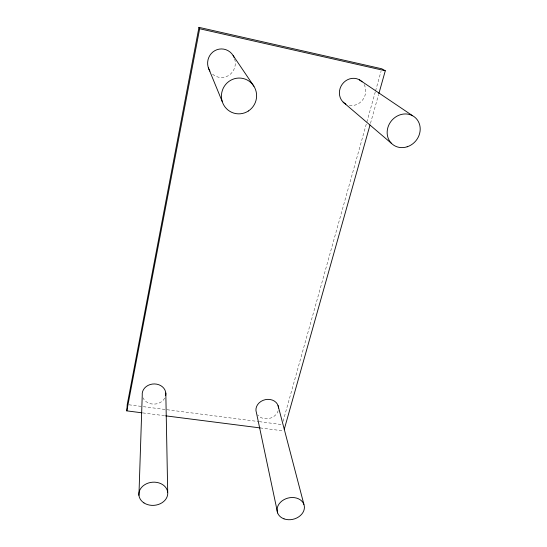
<?xml version="1.0" encoding="UTF-8"?>
<svg xmlns="http://www.w3.org/2000/svg" width="547" height="547" viewBox="0 0 547 547"><rect width="100%" height="100%" fill="white"/><g stroke="black" fill="none" stroke-linecap="round" stroke-linejoin="round"><path stroke-width="0.41" stroke-dasharray="2.73 2.05" d="M283.079 421.334L375.31 91.793M375.543 90.966L381.061 71.247M370.469 123.39L378.579 94.61M142.849 412.923L164.797 415.727M260.167 427.918L283.797 430.94M128.914 404.794L142.466 406.544M143.307 406.653L166.172 409.614M167.013 409.724L258.451 421.552M259.299 421.662L281.315 424.513M278.218 410.599A11.398 9.614 -14 0 1 269.049 418.53A11.398 9.614 -14 0 1 257.651 414.893M364.104 84.532A13.914 12.861 -57.7 0 1 362.88 99.616A13.914 12.861 -57.7 0 1 349.013 105.277M234.67 58.912A14.297 13.853 88.4 0 1 229.036 75.226A14.297 13.853 88.4 0 1 212.284 73.92M164.715 398.161A11.829 10.092 -3.4 0 1 153.529 404.137A11.829 10.092 -3.4 0 1 142.938 397.744"/><path stroke-width="0.82" d="M138.938 495.35L142.241 395.187A11.829 10.092 -3.4 0 1 154.507 383.939A11.829 10.092 -3.4 0 1 165.652 395.638M142.008 412.814L126.815 410.872L127.225 404.575L198.958 27.35L381.751 68.778L385.3 70.761L378.811 93.79M126.815 410.872L199.648 28.745L198.958 27.35M284.262 429.292L370.004 125.037M165.638 415.836L260.167 427.918M199.648 28.745L385.3 70.761M359.358 79.794L412.616 115.738M343.167 102.145L391.597 143.505M233.125 55.527L253.931 86.262M208.339 67.76L222.301 101.728M278.067 405.594L303.92 504.43M277.63 512.97L256.427 412.684A11.398 9.614 -14 0 1 265.404 399.638A11.398 9.614 -14 0 1 278.526 408.062M165.803 393.013L167.71 492.362M345.868 104.121A13.914 12.861 -57.7 0 1 342.231 84.252A13.914 12.861 -57.7 0 1 362.059 81.818M209.918 71.11A14.297 13.853 88.4 0 1 214.834 50.673A14.297 13.853 88.4 0 1 234.157 57.51M284.043 518.871A13.839 10.913 -14.3 0 0 304.419 507.233A13.839 10.913 -14.3 0 0 283.777 499.767A13.839 10.913 -14.3 0 0 284.043 518.871M407.166 146.794A17.552 15.788 -50.2 0 0 415.925 118.234A17.552 15.788 -50.2 0 0 387.939 127.321A17.552 15.788 -50.2 0 0 407.166 146.794M248.406 110.979A17.935 17.559 -72.7 0 0 247.217 80.012A17.935 17.559 -72.7 0 0 221.439 96.86A17.935 17.559 -72.7 0 0 248.406 110.979M143.977 502.925A14.461 11.59 -5.1 0 0 167.526 495.384A14.461 11.59 -5.1 0 0 148.442 483.001A14.461 11.59 -5.1 0 0 143.977 502.925"/></g></svg>
